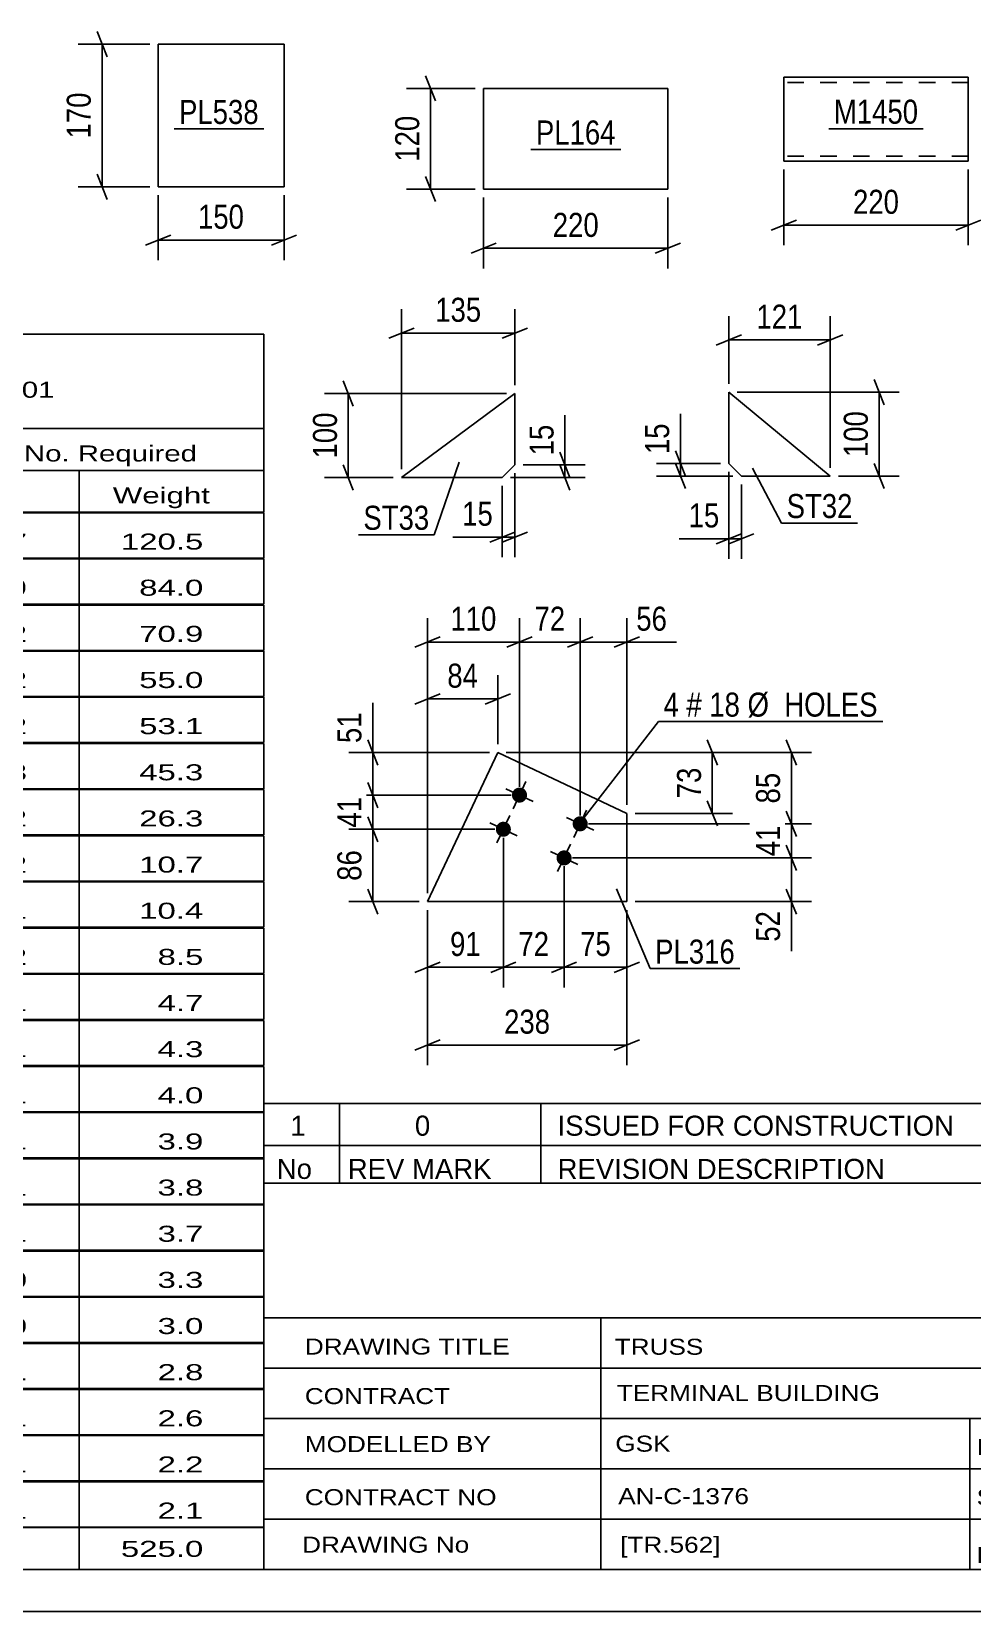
# Model space of a CAD drawing. Header units: millimetres. Extents: x 0 to 594, y 0 to 420.
# Drawn here: x 401.3 to 513.4, y 0 to 188.3 of the extents above; entities that cross this region are included whole.
import ezdxf

# ---------------------------------------------------------------- set-up
doc = ezdxf.new("R2010")
doc.units = ezdxf.units.MM
doc.linetypes.add('DXK_LINE_DOT2', pattern=[3.9198, 1.9599, -1.9599])
doc.styles.add('Arial Narrow', font='ARIALN.TTF', dxfattribs={"height": 0.2})

# ---------------------------------------------------------------- blocks, each defined once
blk = doc.blocks.new('Unknown-570345816-1135')
at = {"color": 5, "linetype": 'Continuous'}
for p, q in [((5, 5), (589, 5)), ((0, 0), (594, 0))]:
    blk.add_line(p, q, dxfattribs=at)
blk = doc.blocks.new('Part-570345816-2726 - 2710')
at = {"color": 2, "linetype": 'Continuous'}
for p, q in [((484.4, 136.82), (484.4, 145.32)), ((496.49, 135.32), (484.4, 145.32)), ((485.9, 135.32), (484.4, 136.82)), ((485.9, 135.32), (496.49, 135.32))]:
    blk.add_line(p, q, dxfattribs=at)
blk = doc.blocks.new('Part-570345816-2863 - 2849')
at = {"color": 2, "linetype": 'Continuous'}
for p, q in [((455.19, 169.53), (455.19, 181.53)), ((455.19, 181.53), (477.15, 181.53)), ((477.15, 181.53), (477.15, 169.53)), ((477.15, 169.53), (455.19, 169.53))]:
    blk.add_line(p, q, dxfattribs=at)
blk = doc.blocks.new('Part-570345816-2655 - 2639')
at = {"color": 2, "linetype": 'Continuous'}
for p, q in [((458.91, 145.16), (445.41, 135.16)), ((458.91, 145.16), (458.91, 136.66)), ((458.91, 136.66), (457.41, 135.16)), ((445.41, 135.16), (457.41, 135.16))]:
    blk.add_line(p, q, dxfattribs=at)
blk = doc.blocks.new('Part-570345816-2222 - 2208')
at = {"color": 2, "linetype": 'Continuous'}
for p, q in [((490.96, 172.94), (490.96, 182.85)), ((512.95, 182.85), (490.96, 182.85)), ((512.95, 174.05), (512.95, 182.85)), ((512.95, 172.85), (512.95, 174.05)), ((490.96, 172.94), (490.96, 172.85)), ((490.96, 172.85), (512.95, 172.85))]:
    blk.add_line(p, q, dxfattribs=at)
at = {"color": 7, "linetype": 'DXK_LINE_DOT2'}
for p, q in [((512.95, 182.25), (490.96, 182.25)), ((490.96, 173.45), (490.96, 173.49)), ((512.95, 173.45), (490.96, 173.45)), ((512.95, 173.49), (512.95, 173.82)), ((512.95, 173.45), (512.95, 173.49))]:
    blk.add_line(p, q, dxfattribs=at)
blk = doc.blocks.new('Part-570345816-1348 - 1334')
at = {"color": 2, "linetype": 'Continuous'}
for p, q in [((416.4, 186.8), (416.4, 169.8)), ((416.4, 186.8), (431.4, 186.8)), ((431.4, 186.8), (431.4, 169.8)), ((416.4, 169.8), (431.4, 169.8))]:
    blk.add_line(p, q, dxfattribs=at)
blk = doc.blocks.new('Part-570345816-11870 - 11869')
at = {"color": 2, "linetype": 'Continuous'}
for p, q in [((456.89, 102.38), (448.49, 84.6)), ((472.26, 95.12), (456.89, 102.38)), ((472.26, 84.6), (472.26, 95.12)), ((472.26, 84.6), (448.49, 84.6))]:
    blk.add_line(p, q, dxfattribs=at)
blk = doc.blocks.new('Bolt-570345816-11871 - 11869')
at = {"linetype": 'Continuous'}
for points in [[(460.28, 96.91, -1), (458.65, 97.68, -1)], [(467.51, 93.49, -1), (465.88, 94.26, -1)], [(458.35, 92.84, -1), (456.73, 93.61, -1)], [(465.59, 89.42, -1), (463.96, 90.19, -1)]]:
    blk.add_hatch(color=1, dxfattribs=at).paths.add_polyline_path(points)
at = {"color": 1, "linetype": 'Continuous'}
for p, q in [((457.83, 98.06), (461.09, 96.52)), ((460.23, 98.92), (458.69, 95.66)), ((458.31, 94.85), (456.77, 91.59)), ((465.07, 94.64), (468.32, 93.1)), ((467.46, 95.5), (465.93, 92.25)), ((455.91, 93.99), (459.17, 92.45)), ((463.15, 90.57), (466.4, 89.04)), ((465.54, 91.43), (464, 88.18))]:
    blk.add_line(p, q, dxfattribs=at)
blk = doc.blocks.new('StraightDimension-570345816-2752 - 2710')
at = {"color": 7, "linetype": 'Continuous'}
for p, q in [((484.4, 146.32), (484.4, 154.39)), ((496.49, 136.32), (496.49, 154.39)), ((482.9, 150.94), (485.9, 152.14)), ((484.4, 151.54), (496.49, 151.54)), ((497.99, 152.14), (494.99, 150.94))]:
    blk.add_line(p, q, dxfattribs=at)
at = {"color": 0}
blk.add_wipeout([(493.79, 152.29), (493.79, 156.49), (487.1, 156.49), (487.1, 152.29)], dxfattribs=at)
at = {"color": 3, "style": 'Arial Narrow'}
blk.add_text('121', height=2.863, dxfattribs=at).set_placement((487.7, 152.89))
blk = doc.blocks.new('StraightDimension-570345816-2728 - 2710')
at = {"color": 7, "linetype": 'Continuous'}
for p, q in [((485.4, 145.32), (504.72, 145.32)), ((501.72, 146.82), (502.92, 143.82)), ((502.32, 135.32), (502.32, 145.32)), ((502.92, 133.82), (501.72, 136.82)), ((497.49, 135.32), (504.72, 135.32))]:
    blk.add_line(p, q, dxfattribs=at)
at = {"color": 0}
blk.add_wipeout([(501.57, 143.66), (497.37, 143.66), (497.37, 136.98), (501.57, 136.98)], dxfattribs=at)
at = {"color": 3, "style": 'Arial Narrow'}
blk.add_text('100', height=2.863, rotation=90.0002, dxfattribs=at).set_placement((500.97, 137.58))
blk = doc.blocks.new('StraightDimension-570345816-2762 - 2710')
at = {"color": 7, "linetype": 'Continuous'}
for p, q in [((484.4, 135.82), (484.4, 125.45)), ((485.9, 134.32), (485.9, 125.45)), ((482.9, 127.25), (485.9, 128.45)), ((487.4, 128.45), (484.4, 127.25)), ((484.4, 127.85), (485.9, 127.85))]:
    blk.add_line(p, q, dxfattribs=at)
at = {"color": 0}
blk.add_wipeout([(483.87, 128.6), (483.87, 132.8), (479.02, 132.8), (479.02, 128.6)], dxfattribs=at)
at = {"color": 7, "linetype": 'Continuous'}
blk.add_line((484.4, 127.85), (478.49, 127.85), dxfattribs=at)
blk.add_line((484.4, 127.85), (478.49, 127.85), dxfattribs=at)
at = {"color": 3, "style": 'Arial Narrow'}
blk.add_text('15', height=2.863, dxfattribs=at).set_placement((479.62, 129.2))
blk = doc.blocks.new('StraightDimension-570345816-2740 - 2710')
at = {"color": 7, "linetype": 'Continuous'}
for p, q in [((478.05, 138.32), (479.25, 135.32)), ((483.4, 136.82), (475.8, 136.82)), ((479.25, 133.82), (478.05, 136.82)), ((478.65, 135.32), (478.65, 136.82)), ((484.9, 135.32), (475.8, 135.32))]:
    blk.add_line(p, q, dxfattribs=at)
at = {"color": 0}
blk.add_wipeout([(477.9, 142.2), (473.7, 142.2), (473.7, 137.34), (477.9, 137.34)], dxfattribs=at)
at = {"color": 7, "linetype": 'Continuous'}
blk.add_line((478.65, 136.82), (478.65, 142.72), dxfattribs=at)
blk.add_line((478.65, 136.82), (478.65, 142.72), dxfattribs=at)
at = {"color": 3, "style": 'Arial Narrow'}
blk.add_text('15', height=2.863, rotation=90.0002, dxfattribs=at).set_placement((477.3, 137.94))
blk = doc.blocks.new('StraightDimension-570345816-2865 - 2849')
at = {"color": 7, "linetype": 'Continuous'}
for p, q in [((455.19, 168.53), (455.19, 160.08)), ((477.15, 168.53), (477.15, 160.08)), ((456.69, 163.08), (453.69, 161.88)), ((455.19, 162.48), (477.15, 162.48)), ((475.65, 161.88), (478.65, 163.08))]:
    blk.add_line(p, q, dxfattribs=at)
at = {"color": 0}
blk.add_wipeout([(469.51, 163.23), (469.51, 167.43), (462.83, 167.43), (462.83, 163.23)], dxfattribs=at)
at = {"color": 3, "style": 'Arial Narrow'}
blk.add_text('220', height=2.863, dxfattribs=at).set_placement((463.43, 163.83))
blk = doc.blocks.new('StraightDimension-570345816-2876 - 2849')
at = {"color": 7, "linetype": 'Continuous'}
for p, q in [((448.26, 183.03), (449.46, 180.03)), ((454.19, 181.53), (446.01, 181.53)), ((448.86, 169.53), (448.86, 181.53)), ((454.19, 169.53), (446.01, 169.53)), ((449.46, 168.03), (448.26, 171.03))]:
    blk.add_line(p, q, dxfattribs=at)
at = {"color": 0}
blk.add_wipeout([(448.11, 178.87), (443.91, 178.87), (443.91, 172.19), (448.11, 172.19)], dxfattribs=at)
at = {"color": 3, "style": 'Arial Narrow'}
blk.add_text('120', height=2.863, rotation=90.0002, dxfattribs=at).set_placement((447.51, 172.79))
blk = doc.blocks.new('StraightDimension-570345816-2695 - 2639')
at = {"color": 7, "linetype": 'Continuous'}
for p, q in [((445.41, 136.16), (445.41, 155.21)), ((458.91, 146.16), (458.91, 155.21)), ((446.91, 152.96), (443.91, 151.76)), ((457.41, 151.76), (460.41, 152.96)), ((445.41, 152.36), (458.91, 152.36))]:
    blk.add_line(p, q, dxfattribs=at)
at = {"color": 0}
blk.add_wipeout([(455.5, 153.11), (455.5, 157.31), (448.82, 157.31), (448.82, 153.11)], dxfattribs=at)
at = {"color": 3, "style": 'Arial Narrow'}
blk.add_text('135', height=2.863, dxfattribs=at).set_placement((449.42, 153.71))
blk = doc.blocks.new('StraightDimension-570345816-2681 - 2639')
at = {"color": 7, "linetype": 'Continuous'}
for p, q in [((458.91, 135.66), (458.91, 125.65)), ((457.41, 134.16), (457.41, 125.65)), ((455.91, 127.45), (458.91, 128.65)), ((460.41, 128.65), (457.41, 127.45)), ((457.41, 128.05), (458.91, 128.05))]:
    blk.add_line(p, q, dxfattribs=at)
at = {"color": 0}
blk.add_wipeout([(456.89, 128.8), (456.89, 133), (452.03, 133), (452.03, 128.8)], dxfattribs=at)
at = {"color": 7, "linetype": 'Continuous'}
blk.add_line((457.41, 128.05), (451.51, 128.05), dxfattribs=at)
blk.add_line((457.41, 128.05), (451.51, 128.05), dxfattribs=at)
at = {"color": 3, "style": 'Arial Narrow'}
blk.add_text('15', height=2.863, dxfattribs=at).set_placement((452.63, 129.4))
blk = doc.blocks.new('StraightDimension-570345816-2657 - 2639')
at = {"color": 7, "linetype": 'Continuous'}
for p, q in [((464.27, 138.16), (465.47, 135.16)), ((459.91, 136.66), (467.27, 136.66)), ((465.47, 133.66), (464.27, 136.66)), ((464.87, 135.16), (464.87, 136.66)), ((458.41, 135.16), (467.27, 135.16))]:
    blk.add_line(p, q, dxfattribs=at)
at = {"color": 0}
blk.add_wipeout([(464.12, 142.05), (459.92, 142.05), (459.92, 137.19), (464.12, 137.19)], dxfattribs=at)
at = {"color": 7, "linetype": 'Continuous'}
blk.add_line((464.87, 136.66), (464.87, 142.57), dxfattribs=at)
blk.add_line((464.87, 136.66), (464.87, 142.57), dxfattribs=at)
at = {"color": 3, "style": 'Arial Narrow'}
blk.add_text('15', height=2.863, rotation=90.0002, dxfattribs=at).set_placement((463.52, 137.79))
blk = doc.blocks.new('StraightDimension-570345816-2669 - 2639')
at = {"color": 7, "linetype": 'Continuous'}
for p, q in [((457.91, 145.16), (436.21, 145.16)), ((438.46, 146.66), (439.66, 143.66)), ((439.06, 135.16), (439.06, 145.16)), ((439.66, 133.66), (438.46, 136.66)), ((444.41, 135.16), (436.21, 135.16))]:
    blk.add_line(p, q, dxfattribs=at)
at = {"color": 0}
blk.add_wipeout([(438.31, 143.51), (434.11, 143.51), (434.11, 136.82), (438.31, 136.82)], dxfattribs=at)
at = {"color": 3, "style": 'Arial Narrow'}
blk.add_text('100', height=2.863, rotation=90.0002, dxfattribs=at).set_placement((437.71, 137.42))
blk = doc.blocks.new('StraightDimension-570345816-2224 - 2208')
at = {"color": 7, "linetype": 'Continuous'}
for p, q in [((490.96, 171.85), (490.96, 162.83)), ((512.95, 171.85), (512.95, 162.83)), ((492.46, 165.83), (489.46, 164.63)), ((511.45, 164.63), (514.45, 165.83)), ((490.96, 165.23), (512.95, 165.23))]:
    blk.add_line(p, q, dxfattribs=at)
at = {"color": 0}
blk.add_wipeout([(505.3, 165.98), (505.3, 170.18), (498.61, 170.18), (498.61, 165.98)], dxfattribs=at)
at = {"color": 3, "style": 'Arial Narrow'}
blk.add_text('220', height=2.863, dxfattribs=at).set_placement((499.21, 166.58))
blk = doc.blocks.new('StraightDimension-570345816-1362 - 1334')
at = {"color": 7, "linetype": 'Continuous'}
for p, q in [((410.32, 185.3), (409.12, 188.3)), ((415.4, 186.8), (406.87, 186.8)), ((409.72, 169.8), (409.72, 186.8)), ((415.4, 169.8), (406.87, 169.8)), ((409.12, 171.3), (410.32, 168.3))]:
    blk.add_line(p, q, dxfattribs=at)
at = {"color": 0}
blk.add_wipeout([(408.97, 181.64), (404.77, 181.64), (404.77, 174.96), (408.97, 174.96)], dxfattribs=at)
at = {"color": 3, "style": 'Arial Narrow'}
blk.add_text('170', height=2.863, rotation=90.0002, dxfattribs=at).set_placement((408.37, 175.56))
blk = doc.blocks.new('StraightDimension-570345816-1351 - 1334')
at = {"color": 7, "linetype": 'Continuous'}
for p, q in [((416.4, 168.8), (416.4, 161.05)), ((431.4, 168.8), (431.4, 161.05)), ((417.9, 164.05), (414.9, 162.85)), ((429.9, 162.85), (432.9, 164.05)), ((416.4, 163.45), (431.4, 163.45))]:
    blk.add_line(p, q, dxfattribs=at)
at = {"color": 0}
blk.add_wipeout([(427.24, 164.2), (427.24, 168.4), (420.55, 168.4), (420.55, 164.2)], dxfattribs=at)
at = {"color": 3, "style": 'Arial Narrow'}
blk.add_text('150', height=2.863, dxfattribs=at).set_placement((421.15, 164.8))
blk = doc.blocks.new('StraightDimension-570345816-12611 - 11869')
at = {"color": 7, "linetype": 'Continuous'}
for p, q in [((457.54, 92.22), (457.54, 74.37)), ((464.77, 88.81), (464.77, 74.37)), ((456.04, 76.17), (459.04, 77.37)), ((466.27, 77.37), (463.27, 76.17)), ((457.54, 76.77), (464.77, 76.77))]:
    blk.add_line(p, q, dxfattribs=at)
at = {"color": 0}
blk.add_wipeout([(463.58, 77.52), (463.58, 81.72), (458.73, 81.72), (458.73, 77.52)], dxfattribs=at)
at = {"color": 3, "style": 'Arial Narrow'}
blk.add_text('72', height=2.863, dxfattribs=at).set_placement((459.33, 78.12))
blk = doc.blocks.new('StraightDimension-570345816-12520 - 11869')
at = {"color": 7, "linetype": 'Continuous'}
for p, q in [((448.49, 85.6), (448.49, 118.39)), ((459.46, 98.29), (459.46, 118.39)), ((446.99, 114.94), (449.99, 116.14)), ((448.49, 115.54), (459.46, 115.54)), ((460.96, 116.14), (457.96, 114.94))]:
    blk.add_line(p, q, dxfattribs=at)
at = {"color": 0}
blk.add_wipeout([(457.32, 116.29), (457.32, 120.49), (450.63, 120.49), (450.63, 116.29)], dxfattribs=at)
at = {"color": 3, "style": 'Arial Narrow'}
blk.add_text('110', height=2.863, dxfattribs=at).set_placement((451.23, 116.89))
blk = doc.blocks.new('StraightDimension-570345816-12541 - 11869')
at = {"color": 7, "linetype": 'Continuous'}
for p, q in [((448.49, 85.6), (448.49, 111.6)), ((456.89, 103.38), (456.89, 111.6)), ((446.99, 108.15), (449.99, 109.35)), ((458.39, 109.35), (455.39, 108.15)), ((448.49, 108.75), (456.89, 108.75))]:
    blk.add_line(p, q, dxfattribs=at)
at = {"color": 0}
blk.add_wipeout([(455.12, 109.5), (455.12, 113.7), (450.26, 113.7), (450.26, 109.5)], dxfattribs=at)
at = {"color": 3, "style": 'Arial Narrow'}
blk.add_text('84', height=2.863, dxfattribs=at).set_placement((450.86, 110.1))
blk = doc.blocks.new('StraightDimension-570345816-12519 - 11869')
at = {"color": 7, "linetype": 'Continuous'}
for p, q in [((459.46, 98.29), (459.46, 118.39)), ((466.7, 94.87), (466.7, 118.39)), ((457.96, 114.94), (460.96, 116.14)), ((459.46, 115.54), (466.7, 115.54)), ((468.2, 116.14), (465.2, 114.94))]:
    blk.add_line(p, q, dxfattribs=at)
at = {"color": 0}
blk.add_wipeout([(465.51, 116.29), (465.51, 120.49), (460.65, 120.49), (460.65, 116.29)], dxfattribs=at)
at = {"color": 3, "style": 'Arial Narrow'}
blk.add_text('72', height=2.863, dxfattribs=at).set_placement((461.25, 116.89))
blk = doc.blocks.new('StraightDimension-570345816-12518 - 11869')
at = {"color": 7, "linetype": 'Continuous'}
for p, q in [((466.7, 94.87), (466.7, 118.39)), ((472.26, 96.12), (472.26, 118.39)), ((465.2, 114.94), (468.2, 116.14)), ((466.7, 115.54), (472.26, 115.54)), ((473.76, 116.14), (470.76, 114.94))]:
    blk.add_line(p, q, dxfattribs=at)
at = {"color": 0}
blk.add_wipeout([(477.64, 116.29), (477.64, 120.49), (472.78, 120.49), (472.78, 116.29)], dxfattribs=at)
at = {"color": 7, "linetype": 'Continuous'}
blk.add_line((472.26, 115.54), (478.17, 115.54), dxfattribs=at)
blk.add_line((472.26, 115.54), (478.17, 115.54), dxfattribs=at)
at = {"color": 3, "style": 'Arial Narrow'}
blk.add_text('56', height=2.863, dxfattribs=at).set_placement((473.38, 116.89))
blk = doc.blocks.new('StraightDimension-570345816-12549 - 11869')
at = {"color": 7, "linetype": 'Continuous'}
for p, q in [((441.37, 103.88), (442.57, 100.88)), ((455.89, 102.38), (439.12, 102.38)), ((441.97, 97.29), (441.97, 102.38)), ((442.57, 95.79), (441.37, 98.79)), ((458.46, 97.29), (439.12, 97.29))]:
    blk.add_line(p, q, dxfattribs=at)
at = {"color": 0}
blk.add_wipeout([(441.22, 107.76), (437.02, 107.76), (437.02, 102.9), (441.22, 102.9)], dxfattribs=at)
at = {"color": 7, "linetype": 'Continuous'}
blk.add_line((441.97, 102.38), (441.97, 108.28), dxfattribs=at)
blk.add_line((441.97, 102.38), (441.97, 108.28), dxfattribs=at)
at = {"color": 3, "style": 'Arial Narrow'}
blk.add_text('51', height=2.863, rotation=90.0002, dxfattribs=at).set_placement((440.62, 103.5))
blk = doc.blocks.new('StraightDimension-570345816-12550 - 11869')
at = {"color": 7, "linetype": 'Continuous'}
for p, q in [((441.37, 98.79), (442.57, 95.79)), ((458.46, 97.29), (439.12, 97.29)), ((441.97, 93.22), (441.97, 97.29)), ((442.57, 91.72), (441.37, 94.72)), ((456.54, 93.22), (439.12, 93.22))]:
    blk.add_line(p, q, dxfattribs=at)
at = {"color": 0}
blk.add_wipeout([(441.22, 97.68), (437.02, 97.68), (437.02, 92.83), (441.22, 92.83)], dxfattribs=at)
at = {"color": 3, "style": 'Arial Narrow'}
blk.add_text('41', height=2.863, rotation=90.0002, dxfattribs=at).set_placement((440.62, 93.43))
blk = doc.blocks.new('StraightDimension-570345816-12551 - 11869')
at = {"color": 7, "linetype": 'Continuous'}
for p, q in [((441.37, 94.72), (442.57, 91.72)), ((456.54, 93.22), (439.12, 93.22)), ((441.97, 84.6), (441.97, 93.22)), ((442.57, 83.1), (441.37, 86.1)), ((447.49, 84.6), (439.12, 84.6))]:
    blk.add_line(p, q, dxfattribs=at)
at = {"color": 0}
blk.add_wipeout([(441.22, 91.34), (437.02, 91.34), (437.02, 86.48), (441.22, 86.48)], dxfattribs=at)
at = {"color": 3, "style": 'Arial Narrow'}
blk.add_text('86', height=2.863, rotation=90.0002, dxfattribs=at).set_placement((440.62, 87.08))
blk = doc.blocks.new('StraightDimension-570345816-12572 - 11869')
at = {"color": 7, "linetype": 'Continuous'}
for p, q in [((481.84, 103.88), (483.04, 100.88)), ((457.89, 102.38), (484.84, 102.38)), ((482.44, 95.12), (482.44, 102.38)), ((483.04, 93.62), (481.84, 96.62)), ((473.26, 95.12), (484.84, 95.12))]:
    blk.add_line(p, q, dxfattribs=at)
at = {"color": 0}
blk.add_wipeout([(481.69, 101.18), (477.49, 101.18), (477.49, 96.32), (481.69, 96.32)], dxfattribs=at)
at = {"color": 3, "style": 'Arial Narrow'}
blk.add_text('73', height=2.863, rotation=90.0002, dxfattribs=at).set_placement((481.09, 96.92))
blk = doc.blocks.new('StraightDimension-570345816-12583 - 11869')
at = {"color": 7, "linetype": 'Continuous'}
for p, q in [((491.26, 103.88), (492.46, 100.88)), ((457.89, 102.38), (494.26, 102.38)), ((491.86, 93.87), (491.86, 102.38)), ((492.46, 92.37), (491.26, 95.37)), ((467.7, 93.87), (494.26, 93.87))]:
    blk.add_line(p, q, dxfattribs=at)
at = {"color": 0}
blk.add_wipeout([(491.11, 100.55), (486.91, 100.55), (486.91, 95.7), (491.11, 95.7)], dxfattribs=at)
at = {"color": 3, "style": 'Arial Narrow'}
blk.add_text('85', height=2.863, rotation=90.0002, dxfattribs=at).set_placement((490.51, 96.3))
blk = doc.blocks.new('StraightDimension-570345816-12584 - 11869')
at = {"color": 7, "linetype": 'Continuous'}
for p, q in [((491.26, 95.37), (492.46, 92.37)), ((467.7, 93.87), (494.26, 93.87)), ((491.86, 89.81), (491.86, 93.87)), ((492.46, 88.31), (491.26, 91.31)), ((465.77, 89.81), (494.26, 89.81))]:
    blk.add_line(p, q, dxfattribs=at)
at = {"color": 0}
blk.add_wipeout([(491.11, 94.27), (486.91, 94.27), (486.91, 89.41), (491.11, 89.41)], dxfattribs=at)
at = {"color": 3, "style": 'Arial Narrow'}
blk.add_text('41', height=2.863, rotation=90.0002, dxfattribs=at).set_placement((490.51, 90.01))
blk = doc.blocks.new('StraightDimension-570345816-12585 - 11869')
at = {"color": 7, "linetype": 'Continuous'}
for p, q in [((491.26, 91.31), (492.46, 88.31)), ((465.77, 89.81), (494.26, 89.81)), ((491.86, 84.6), (491.86, 89.81)), ((492.46, 83.1), (491.26, 86.1)), ((473.26, 84.6), (494.26, 84.6))]:
    blk.add_line(p, q, dxfattribs=at)
at = {"color": 0}
blk.add_wipeout([(491.11, 84.07), (486.91, 84.07), (486.91, 79.22), (491.11, 79.22)], dxfattribs=at)
at = {"color": 7, "linetype": 'Continuous'}
blk.add_line((491.86, 84.6), (491.86, 78.69), dxfattribs=at)
blk.add_line((491.86, 84.6), (491.86, 78.69), dxfattribs=at)
at = {"color": 3, "style": 'Arial Narrow'}
blk.add_text('52', height=2.863, rotation=90.0002, dxfattribs=at).set_placement((490.51, 79.82))
blk = doc.blocks.new('StraightDimension-570345816-12610 - 11869')
at = {"color": 7, "linetype": 'Continuous'}
for p, q in [((464.77, 88.81), (464.77, 74.37)), ((472.26, 83.6), (472.26, 74.37)), ((463.27, 76.17), (466.27, 77.37)), ((473.76, 77.37), (470.76, 76.17)), ((464.77, 76.77), (472.26, 76.77))]:
    blk.add_line(p, q, dxfattribs=at)
at = {"color": 0}
blk.add_wipeout([(470.94, 77.52), (470.94, 81.72), (466.09, 81.72), (466.09, 77.52)], dxfattribs=at)
at = {"color": 3, "style": 'Arial Narrow'}
blk.add_text('75', height=2.863, dxfattribs=at).set_placement((466.69, 78.12))
blk = doc.blocks.new('StraightDimension-570345816-12612 - 11869')
at = {"color": 7, "linetype": 'Continuous'}
for p, q in [((457.54, 92.22), (457.54, 74.37)), ((448.49, 83.6), (448.49, 74.37)), ((446.99, 76.17), (449.99, 77.37)), ((459.04, 77.37), (456.04, 76.17)), ((448.49, 76.77), (457.54, 76.77))]:
    blk.add_line(p, q, dxfattribs=at)
at = {"color": 0}
blk.add_wipeout([(455.44, 77.52), (455.44, 81.72), (450.59, 81.72), (450.59, 77.52)], dxfattribs=at)
at = {"color": 3, "style": 'Arial Narrow'}
blk.add_text('91', height=2.863, dxfattribs=at).set_placement((451.19, 78.12))
blk = doc.blocks.new('StraightDimension-570345816-12631 - 11869')
at = {"color": 7, "linetype": 'Continuous'}
for p, q in [((448.49, 83.6), (448.49, 65.11)), ((472.26, 83.6), (472.26, 65.11)), ((449.99, 68.11), (446.99, 66.91)), ((470.76, 66.91), (473.76, 68.11)), ((448.49, 67.51), (472.26, 67.51))]:
    blk.add_line(p, q, dxfattribs=at)
at = {"color": 0}
blk.add_wipeout([(463.72, 68.26), (463.72, 72.46), (457.03, 72.46), (457.03, 68.26)], dxfattribs=at)
at = {"color": 3, "style": 'Arial Narrow'}
blk.add_text('238', height=2.863, dxfattribs=at).set_placement((457.63, 68.86))
blk = doc.blocks.new('Mark-570345816-2722 - 2710')
at = {"color": 0}
blk.add_wipeout([(499.15, 130.32), (499.15, 133.32), (491.3, 133.32), (491.3, 130.32)], dxfattribs=at)
blk.add_wipeout([(499.15, 130.32), (499.15, 133.32), (491.3, 133.32), (491.3, 130.32)], dxfattribs=at)
at = {"color": 30, "linetype": 'Continuous'}
for p, q in [((487.23, 136.27), (490.7, 129.72)), ((490.7, 129.72), (499.75, 129.72))]:
    blk.add_line(p, q, dxfattribs=at)
at = {"color": 3, "style": 'Arial Narrow'}
blk.add_text('ST32', height=2.863, dxfattribs=at).set_placement((491.3, 130.32))
blk = doc.blocks.new('Unknown-570345816-19382')
at = {"color": 7, "linetype": 'Continuous'}
for p, q in [((429, 51.05), (429, 5)), ((429, 51.05), (589, 51.05)), ((589, 51), (589, 5)), ((429, 35), (589, 35)), ((469.14, 35), (469.14, 5)), ((429, 29), (589, 29)), ((571, 5.05), (571, 29.05)), ((429, 23), (589, 23)), ((513.14, 23), (513.14, 5)), ((429, 17), (589, 17)), ((429, 11), (571, 11)), ((429, 5), (589, 5))]:
    blk.add_line(p, q, dxfattribs=at)
at = {"color": 7, "style": 'Arial Narrow'}
for s, height, width, p in [('DRAWING TITLE', 1.9089, 1.425378, (433.88, 30.61)), ('TRUSS', 1.909, 1.425378, (470.81, 30.59)), ('CONTRACT', 1.909, 1.425378, (433.88, 24.71)), ('TERMINAL BUILDING', 1.9089, 1.425378, (471.06, 25.07)), ('MODELLED BY', 1.9089, 1.425378, (433.88, 18.98)), ('GSK', 1.909, 1.425378, (470.88, 19.04)), ('ISSUED', 1.909, 1.425378, (513.94, 18.64)), ('02.06.2026', 1.909, 1.425378, (530.69, 18.52)), ('CONTRACT NO', 1.9089, 1.425378, (433.88, 12.66)), ('AN-C-1376', 1.909, 1.425378, (471.23, 12.78)), ('SCALE', 1.909, 1.425378, (513.94, 12.65)), ('A1', 6.204, 1.25, (575.24, 7.2)), ('DRAWING No', 1.909, 1.425378, (433.56, 7)), ('[TR.562]', 1.909, 1.425378, (471.46, 6.99)), ('REVISION No.', 1.9089, 1.425378, (513.94, 5.77)), ('1', 3.34, 1.5, (550.91, 5.68))]:
    blk.add_text(s, height=height, dxfattribs=dict(at, width=width)).set_placement(p)
at = {"color": 7, "linetype": 'Continuous', "style": 'Arial Narrow'}
for s, height, width, p in [('PH #', 2.1, 1.42538, (576.4, 24.55)), ('111', 2.1, 1.42538, (577.19, 18.65)), ('NTS', 1.909, 1.425378, (531, 13.05))]:
    blk.add_text(s, height=height, dxfattribs=dict(at, width=width)).set_placement(p)
blk = doc.blocks.new('Unknown-570345816-19383')
at = {"color": 7, "linetype": 'Continuous'}
for p, q in [((429, 60.55), (589, 60.55)), ((589, 60.55), (429, 60.55)), ((429, 60.55), (429, 55.55)), ((438, 60.55), (438, 55.55)), ((462, 60.55), (462, 55.55)), ((559, 60.55), (559, 55.55)), ((589, 60.55), (589, 55.55)), ((429, 55.55), (589, 55.55)), ((429, 55.55), (429, 51.05)), ((429, 55.55), (589, 55.55)), ((438, 55.55), (438, 51.05)), ((462, 55.55), (462, 51.05)), ((559, 55.55), (559, 51.05)), ((589, 55.55), (589, 51.05)), ((589, 51.05), (429, 51.05))]:
    blk.add_line(p, q, dxfattribs=at)
at = {"color": 7, "linetype": 'Continuous', "style": 'Arial Narrow'}
for s, height, width, p in [('1', 2.39, 1.196471, (432.16, 56.7)), ('0', 2.39, 1.196471, (447, 56.7)), ('ISSUED FOR CONSTRUCTION', 2.3861, 1.196471, (464, 56.7)), ('02.06.2026', 2.386, 1.196471, (565, 56.7)), ('No', 2.386, 1.2, (430.54, 51.55)), ('REV MARK', 2.386, 1.2, (439, 51.55)), ('REVISION DESCRIPTION', 2.3861, 1.2, (464, 51.55)), ('REV. DATE', 2.386, 1.2, (564.28, 51.55))]:
    blk.add_text(s, height=height, dxfattribs=dict(at, width=width)).set_placement(p)
blk = doc.blocks.new('Unknown-570345816-19384')
at = {"color": 7, "linetype": 'Continuous'}
for p, q in [((269, 152.25), (429, 152.25)), ((269, 141), (269, 152.25)), ((429, 152.25), (429, 141)), ((269, 141), (429, 141)), ((269, 141), (269, 136)), ((429, 141), (429, 136)), ((269, 136), (429, 136)), ((269, 136), (269, 131)), ((293, 136), (293, 131)), ((328.5, 136), (328.5, 131)), ((354.5, 136), (354.5, 131)), ((367.5, 136), (367.5, 131)), ((385, 136), (385, 131)), ((407, 136), (407, 131)), ((429, 136), (429, 131)), ((269, 131), (429, 131)), ((269, 130.95), (269, 125.55)), ((269, 130.95), (429, 130.95)), ((293, 131), (293, 125.5)), ((328.5, 131), (328.5, 125.5)), ((354.5, 131), (354.5, 125.5)), ((367.5, 131), (367.5, 125.5)), ((385, 131), (385, 125.5)), ((407, 131), (407, 125.5)), ((429, 130.95), (429, 125.55)), ((269, 125.55), (429, 125.55)), ((269, 125.45), (269, 120.05)), ((269, 125.45), (429, 125.45)), ((293, 125.5), (293, 120)), ((328.5, 125.5), (328.5, 120)), ((354.5, 125.5), (354.5, 120)), ((367.5, 125.5), (367.5, 120)), ((385, 125.5), (385, 120)), ((407, 125.5), (407, 120)), ((429, 125.45), (429, 120.05)), ((269, 120.05), (429, 120.05)), ((269, 119.95), (269, 114.55)), ((269, 119.95), (429, 119.95)), ((293, 120), (293, 114.5)), ((328.5, 120), (328.5, 114.5)), ((354.5, 120), (354.5, 114.5)), ((367.5, 120), (367.5, 114.5)), ((385, 120), (385, 114.5)), ((407, 120), (407, 114.5)), ((429, 119.95), (429, 114.55)), ((269, 114.55), (429, 114.55)), ((269, 114.45), (269, 109.05)), ((269, 114.45), (429, 114.45)), ((293, 114.5), (293, 109)), ((328.5, 114.5), (328.5, 109)), ((354.5, 114.5), (354.5, 109)), ((367.5, 114.5), (367.5, 109)), ((385, 114.5), (385, 109)), ((407, 114.5), (407, 109)), ((429, 114.45), (429, 109.05)), ((269, 109.05), (429, 109.05)), ((269, 108.95), (269, 103.55)), ((269, 108.95), (429, 108.95)), ((293, 109), (293, 103.5)), ((328.5, 109), (328.5, 103.5)), ((354.5, 109), (354.5, 103.5)), ((367.5, 109), (367.5, 103.5)), ((385, 109), (385, 103.5)), ((407, 109), (407, 103.5)), ((429, 108.95), (429, 103.55)), ((269, 103.55), (429, 103.55)), ((269, 103.45), (269, 98.05)), ((269, 103.45), (429, 103.45)), ((293, 103.5), (293, 98)), ((328.5, 103.5), (328.5, 98)), ((354.5, 103.5), (354.5, 98)), ((367.5, 103.5), (367.5, 98)), ((385, 103.5), (385, 98)), ((407, 103.5), (407, 98)), ((429, 103.45), (429, 98.05)), ((269, 98.05), (429, 98.05)), ((269, 97.95), (269, 92.55)), ((269, 97.95), (429, 97.95)), ((293, 98), (293, 92.5)), ((328.5, 98), (328.5, 92.5)), ((354.5, 98), (354.5, 92.5)), ((367.5, 98), (367.5, 92.5)), ((385, 98), (385, 92.5)), ((407, 98), (407, 92.5)), ((429, 97.95), (429, 92.55)), ((269, 92.55), (429, 92.55)), ((269, 92.45), (269, 87.05)), ((269, 92.45), (429, 92.45)), ((293, 92.5), (293, 87)), ((328.5, 92.5), (328.5, 87)), ((354.5, 92.5), (354.5, 87)), ((367.5, 92.5), (367.5, 87)), ((385, 92.5), (385, 87)), ((407, 92.5), (407, 87)), ((429, 92.45), (429, 87.05)), ((269, 87.05), (429, 87.05)), ((269, 86.95), (269, 81.55)), ((269, 86.95), (429, 86.95)), ((293, 87), (293, 81.5)), ((328.5, 87), (328.5, 81.5)), ((354.5, 87), (354.5, 81.5)), ((367.5, 87), (367.5, 81.5)), ((385, 87), (385, 81.5)), ((407, 87), (407, 81.5)), ((429, 86.95), (429, 81.55)), ((269, 81.55), (429, 81.55)), ((269, 81.45), (269, 76.05)), ((269, 81.45), (429, 81.45)), ((293, 81.5), (293, 76)), ((328.5, 81.5), (328.5, 76)), ((354.5, 81.5), (354.5, 76)), ((367.5, 81.5), (367.5, 76)), ((385, 81.5), (385, 76)), ((407, 81.5), (407, 76)), ((429, 81.45), (429, 76.05)), ((269, 76.05), (429, 76.05)), ((269, 75.95), (269, 70.55)), ((269, 75.95), (429, 75.95)), ((293, 76), (293, 70.5)), ((328.5, 76), (328.5, 70.5)), ((354.5, 76), (354.5, 70.5)), ((367.5, 76), (367.5, 70.5)), ((385, 76), (385, 70.5)), ((407, 76), (407, 70.5)), ((429, 75.95), (429, 70.55)), ((269, 70.55), (429, 70.55)), ((269, 70.45), (269, 65.05)), ((269, 70.45), (429, 70.45)), ((293, 70.5), (293, 65)), ((328.5, 70.5), (328.5, 65)), ((354.5, 70.5), (354.5, 65)), ((367.5, 70.5), (367.5, 65)), ((385, 70.5), (385, 65)), ((407, 70.5), (407, 65)), ((429, 70.45), (429, 65.05)), ((269, 65.05), (429, 65.05)), ((269, 64.95), (269, 59.55)), ((269, 64.95), (429, 64.95)), ((293, 65), (293, 59.5)), ((328.5, 65), (328.5, 59.5)), ((354.5, 65), (354.5, 59.5)), ((367.5, 65), (367.5, 59.5)), ((385, 65), (385, 59.5)), ((407, 65), (407, 59.5)), ((429, 64.95), (429, 59.55)), ((269, 59.55), (429, 59.55)), ((269, 59.45), (269, 54.05)), ((269, 59.45), (429, 59.45)), ((293, 59.5), (293, 54)), ((328.5, 59.5), (328.5, 54)), ((354.5, 59.5), (354.5, 54)), ((367.5, 59.5), (367.5, 54)), ((385, 59.5), (385, 54)), ((407, 59.5), (407, 54)), ((429, 59.45), (429, 54.05)), ((269, 54.05), (429, 54.05)), ((269, 53.95), (269, 48.55)), ((269, 53.95), (429, 53.95)), ((293, 54), (293, 48.5)), ((328.5, 54), (328.5, 48.5)), ((354.5, 54), (354.5, 48.5)), ((367.5, 54), (367.5, 48.5)), ((385, 54), (385, 48.5)), ((407, 54), (407, 48.5)), ((429, 53.95), (429, 48.55)), ((269, 48.55), (429, 48.55)), ((269, 48.45), (269, 43.05)), ((269, 48.45), (429, 48.45)), ((293, 48.5), (293, 43)), ((328.5, 48.5), (328.5, 43)), ((354.5, 48.5), (354.5, 43)), ((367.5, 48.5), (367.5, 43)), ((385, 48.5), (385, 43)), ((407, 48.5), (407, 43)), ((429, 48.45), (429, 43.05)), ((269, 43.05), (429, 43.05)), ((269, 42.95), (269, 37.55)), ((269, 42.95), (429, 42.95)), ((293, 43), (293, 37.5)), ((328.5, 43), (328.5, 37.5)), ((354.5, 43), (354.5, 37.5)), ((367.5, 43), (367.5, 37.5)), ((385, 43), (385, 37.5)), ((407, 43), (407, 37.5)), ((429, 42.95), (429, 37.55)), ((269, 37.55), (429, 37.55)), ((269, 37.45), (269, 32.05)), ((269, 37.45), (429, 37.45)), ((293, 37.5), (293, 32)), ((328.5, 37.5), (328.5, 32)), ((354.5, 37.5), (354.5, 32)), ((367.5, 37.5), (367.5, 32)), ((385, 37.5), (385, 32)), ((407, 37.5), (407, 32)), ((429, 37.45), (429, 32.05)), ((269, 32.05), (429, 32.05)), ((269, 31.95), (269, 26.55)), ((269, 31.95), (429, 31.95)), ((293, 32), (293, 26.5)), ((328.5, 32), (328.5, 26.5)), ((354.5, 32), (354.5, 26.5)), ((367.5, 32), (367.5, 26.5)), ((385, 32), (385, 26.5)), ((407, 32), (407, 26.5)), ((429, 31.95), (429, 26.55)), ((269, 26.55), (429, 26.55)), ((269, 26.45), (269, 21.05)), ((269, 26.45), (429, 26.45)), ((293, 26.5), (293, 21)), ((328.5, 26.5), (328.5, 21)), ((354.5, 26.5), (354.5, 21)), ((367.5, 26.5), (367.5, 21)), ((385, 26.5), (385, 21)), ((407, 26.5), (407, 21)), ((429, 26.45), (429, 21.05)), ((269, 21.05), (429, 21.05)), ((269, 20.95), (269, 15.55)), ((269, 20.95), (429, 20.95)), ((293, 21), (293, 15.5)), ((328.5, 21), (328.5, 15.5)), ((354.5, 21), (354.5, 15.5)), ((367.5, 21), (367.5, 15.5)), ((385, 21), (385, 15.5)), ((407, 21), (407, 15.5)), ((429, 20.95), (429, 15.55)), ((269, 15.55), (429, 15.55)), ((269, 15.45), (269, 10.05)), ((269, 15.45), (429, 15.45)), ((293, 15.5), (293, 10)), ((328.5, 15.5), (328.5, 10)), ((354.5, 15.5), (354.5, 10)), ((367.5, 15.5), (367.5, 10)), ((385, 15.5), (385, 10)), ((407, 15.5), (407, 10)), ((429, 15.45), (429, 10.05)), ((269, 10.05), (429, 10.05)), ((269, 10), (429, 10)), ((269, 10), (269, 5)), ((385, 10), (385, 5)), ((407, 10), (407, 5)), ((429, 10), (429, 5)), ((269, 5), (429, 5))]:
    blk.add_line(p, q, dxfattribs=at)
at = {"color": 7, "style": 'Arial Narrow'}
for s, height, width, p in [('GENERAL NOTES & WELD DETAILS :', 2.8633, 1.4, (270.15, 144.56)), ('REFER TYP DRAWING TYP-01', 1.9089, 1.6, (353.7, 144.66)), ("MATERIAL LIST FOR ASSEMBLY MK'D", 1.9089, 1.6, (270.15, 137.06)), ('TR562', 1.909, 1.794707, (362.9, 136.97)), ('1', 1.91, 1.794707, (391.08, 137.06)), ('No. Required', 1.9089, 1.6, (400.41, 137.06)), ('Mark', 1.909, 1.7, (270.34, 132)), ('Profile', 1.909, 1.7, (303.41, 132)), ('Material', 1.909, 1.7, (333.54, 132.06)), ('No.', 1.909, 1.7, (358.5, 132.06)), ('Length', 1.909, 1.7, (369, 132.06)), ('Area', 1.909, 1.7, (391.5, 132.06)), ('Weight', 1.909, 1.7, (411, 132.06))]:
    blk.add_text(s, height=height, dxfattribs=dict(at, width=width)).set_placement(p)
at = {"color": 7, "linetype": 'Continuous', "style": 'Arial Narrow'}
for s, height, width, p in [('BC380', 1.909, 1.794707, (270.5, 126.56)), ('SHS132*6', 1.909, 1.794707, (295, 126.56)), ('E350', 1.909, 1.794707, (334.74, 126.56)), ('1', 1.91, 1.794707, (358.86, 126.56)), ('5077', 1.909, 1.794707, (371.58, 126.56)), ('2.7', 1.909, 1.794707, (395.32, 126.56)), ('120.5', 1.909, 1.794707, (411.96, 126.56)), ('TR562', 1.909, 1.794707, (270.5, 121.06)), ('SHS100*6', 1.909, 1.794707, (295, 121.06)), ('E350', 1.909, 1.794707, (334.74, 121.06)), ('1', 1.91, 1.794707, (358.86, 121.06)), ('4746', 1.909, 1.794707, (371.58, 121.06)), ('1.9', 1.909, 1.794707, (395.32, 121.06)), ('84.0', 1.909, 1.794707, (414.14, 121.06)), ('M429', 1.909, 1.794707, (270.5, 115.56)), ('SHS91.5*4', 1.909, 1.794707, (295, 115.56)), ('E350', 1.909, 1.794707, (334.74, 115.56)), ('2', 1.91, 1.794707, (358.86, 115.56)), ('3258', 1.909, 1.794707, (371.58, 115.56)), ('1.2', 1.909, 1.794707, (395.32, 115.56)), ('70.9', 1.909, 1.794707, (414.14, 115.56)), ('M430', 1.909, 1.794707, (270.5, 110.06)), ('SHS100*6', 1.909, 1.794707, (295, 110.06)), ('E350', 1.909, 1.794707, (334.74, 110.06)), ('1', 1.91, 1.794707, (358.86, 110.06)), ('3169', 1.909, 1.794707, (371.58, 110.06)), ('1.2', 1.909, 1.794707, (395.32, 110.06)), ('55.0', 1.909, 1.794707, (414.14, 110.06)), ('SP19', 1.909, 1.794707, (270.5, 104.56)), ('PL16*325', 1.909, 1.794707, (295, 104.56)), ('E350', 1.909, 1.794707, (334.74, 104.56)), ('4', 1.91, 1.794707, (358.86, 104.56)), ('325', 1.909, 1.794707, (373.77, 104.56)), ('0.2', 1.909, 1.794707, (395.32, 104.56)), ('53.1', 1.909, 1.794707, (414.14, 104.56)), ('SP20', 1.909, 1.794707, (270.5, 99.06)), ('PL20*380', 1.909, 1.794707, (295, 99.06)), ('E350', 1.909, 1.794707, (334.74, 99.06)), ('2', 1.91, 1.794707, (358.86, 99.06)), ('380', 1.909, 1.794707, (373.77, 99.06)), ('0.3', 1.909, 1.794707, (395.32, 99.06)), ('45.3', 1.909, 1.794707, (414.14, 99.06)), ('PL581', 1.909, 1.794707, (270.5, 93.56)), ('PL12*300', 1.909, 1.794707, (295, 93.56)), ('E350', 1.909, 1.794707, (334.74, 93.56)), ('3', 1.91, 1.794707, (358.86, 93.56)), ('310', 1.909, 1.794707, (373.77, 93.56)), ('0.2', 1.909, 1.794707, (395.32, 93.56)), ('26.3', 1.909, 1.794707, (414.14, 93.56)), ('PL360', 1.909, 1.794707, (270.5, 88.06)), ('PL12*311', 1.909, 1.794707, (295, 88.06)), ('E350', 1.909, 1.794707, (334.74, 88.06)), ('1', 1.91, 1.794707, (358.86, 88.06)), ('395', 1.909, 1.794707, (373.77, 88.06)), ('0.2', 1.909, 1.794707, (395.32, 88.06)), ('10.7', 1.909, 1.794707, (414.14, 88.06)), ('M1362', 1.909, 1.794707, (270.5, 82.56)), ('RHS100*100*6', 1.9089, 1.794707, (295, 82.56)), ('E350', 1.909, 1.794707, (334.74, 82.56)), ('3', 1.91, 1.794707, (358.86, 82.56)), ('196', 1.909, 1.794707, (373.77, 82.56)), ('0.1', 1.909, 1.794707, (395.32, 82.56)), ('10.4', 1.909, 1.794707, (414.14, 82.56)), ('PL361', 1.909, 1.794707, (270.5, 77.06)), ('PL12*250', 1.909, 1.794707, (295, 77.06)), ('E350', 1.909, 1.794707, (334.74, 77.06)), ('1', 1.91, 1.794707, (358.86, 77.06)), ('404', 1.909, 1.794707, (373.77, 77.06)), ('0.2', 1.909, 1.794707, (395.32, 77.06)), ('8.5', 1.909, 1.794707, (416.33, 77.06)), ('TB74', 1.909, 1.794707, (270.5, 71.56)), ('RHS150*110*6', 1.9089, 1.794707, (295, 71.56)), ('E350', 1.909, 1.794707, (334.74, 71.56)), ('1', 1.91, 1.794707, (358.86, 71.56)), ('200', 1.909, 1.794707, (373.77, 71.56)), ('0.1', 1.909, 1.794707, (395.32, 71.56)), ('4.7', 1.909, 1.794707, (416.33, 71.56)), ('TB81', 1.909, 1.794707, (270.5, 66.06)), ('RHS150*110*6', 1.9089, 1.794707, (295, 66.06)), ('E350', 1.909, 1.794707, (334.74, 66.06)), ('1', 1.91, 1.794707, (358.86, 66.06)), ('182', 1.909, 1.794707, (373.77, 66.06)), ('0.1', 1.909, 1.794707, (395.32, 66.06)), ('4.3', 1.909, 1.794707, (416.33, 66.06)), ('PL538', 1.909, 1.794707, (270.5, 60.56)), ('PL10*150', 1.909, 1.794707, (295, 60.56)), ('E350', 1.909, 1.794707, (334.74, 60.56)), ('2', 1.91, 1.794707, (358.86, 60.56)), ('170', 1.909, 1.794707, (373.77, 60.56)), ('0.1', 1.909, 1.794707, (395.32, 60.56)), ('4.0', 1.909, 1.794707, (416.33, 60.56)), ('M1450', 1.909, 1.794707, (270.5, 55.06)), ('RHS100*100*6', 1.9089, 1.794707, (295, 55.06)), ('E350', 1.909, 1.794707, (334.74, 55.06)), ('1', 1.91, 1.794707, (358.86, 55.06)), ('220', 1.909, 1.794707, (373.77, 55.06)), ('0.1', 1.909, 1.794707, (395.32, 55.06)), ('3.9', 1.909, 1.794707, (416.33, 55.06)), ('PL362', 1.909, 1.794707, (270.5, 49.56)), ('PL10*120', 1.909, 1.794707, (295, 49.56)), ('E350', 1.909, 1.794707, (334.74, 49.56)), ('1', 1.91, 1.794707, (358.86, 49.56)), ('404', 1.909, 1.794707, (373.77, 49.56)), ('0.1', 1.909, 1.794707, (395.32, 49.56)), ('3.8', 1.909, 1.794707, (416.33, 49.56)), ('PL359', 1.909, 1.794707, (270.5, 44.06)), ('PL10*120', 1.909, 1.794707, (295, 44.06)), ('E350', 1.909, 1.794707, (334.74, 44.06)), ('1', 1.91, 1.794707, (358.86, 44.06)), ('395', 1.909, 1.794707, (373.77, 44.06)), ('0.1', 1.909, 1.794707, (395.32, 44.06)), ('3.7', 1.909, 1.794707, (416.33, 44.06)), ('ST33', 1.909, 1.794707, (270.5, 38.56)), ('PL8*100', 1.909, 1.794707, (295, 38.56)), ('E350', 1.909, 1.794707, (334.74, 38.56)), ('8', 1.91, 1.794707, (358.86, 38.56)), ('135', 1.909, 1.794707, (373.77, 38.56)), ('0.0', 1.909, 1.794707, (395.32, 38.56)), ('3.3', 1.909, 1.794707, (416.33, 38.56)), ('ST32', 1.909, 1.794707, (270.5, 33.06)), ('PL8*100', 1.909, 1.794707, (295, 33.06)), ('E350', 1.909, 1.794707, (334.74, 33.06)), ('8', 1.91, 1.794707, (358.86, 33.06)), ('121', 1.909, 1.794707, (373.77, 33.06)), ('0.0', 1.909, 1.794707, (395.32, 33.06)), ('3.0', 1.909, 1.794707, (416.33, 33.06)), ('PL316', 1.909, 1.794707, (270.5, 27.56)), ('PL12*178', 1.909, 1.794707, (295, 27.56)), ('E350', 1.909, 1.794707, (334.74, 27.56)), ('1', 1.91, 1.794707, (358.86, 27.56)), ('238', 1.909, 1.794707, (373.77, 27.56)), ('0.1', 1.909, 1.794707, (395.32, 27.56)), ('2.8', 1.909, 1.794707, (416.33, 27.56)), ('PL163', 1.909, 1.794707, (270.5, 22.06)), ('PL12*167', 1.909, 1.794707, (295, 22.06)), ('E350', 1.909, 1.794707, (334.74, 22.06)), ('1', 1.91, 1.794707, (358.86, 22.06)), ('220', 1.909, 1.794707, (373.77, 22.06)), ('0.1', 1.909, 1.794707, (395.32, 22.06)), ('2.6', 1.909, 1.794707, (416.33, 22.06)), ('PL317', 1.909, 1.794707, (270.5, 16.56)), ('PL10*120', 1.909, 1.794707, (295, 16.56)), ('E350', 1.909, 1.794707, (334.74, 16.56)), ('1', 1.91, 1.794707, (358.86, 16.56)), ('238', 1.909, 1.794707, (373.77, 16.56)), ('0.1', 1.909, 1.794707, (395.32, 16.56)), ('2.2', 1.909, 1.794707, (416.33, 16.56)), ('PL164', 1.909, 1.794707, (270.5, 11.06)), ('PL10*120', 1.909, 1.794707, (295, 11.06)), ('E350', 1.909, 1.794707, (334.74, 11.06)), ('1', 1.91, 1.794707, (358.86, 11.06)), ('220', 1.909, 1.794707, (373.77, 11.06)), ('0.1', 1.909, 1.794707, (395.32, 11.06)), ('2.1', 1.909, 1.794707, (416.33, 11.06)), ('Total', 1.909, 1.7, (371.33, 6.5)), ('12.2', 1.909, 1.794707, (392.64, 6.5)), ('525.0', 1.909, 1.794707, (411.96, 6.5))]:
    blk.add_text(s, height=height, dxfattribs=dict(at, width=width)).set_placement(p)
blk = doc.blocks.new('Mark-570345816-2861 - 2849')
at = {"color": 0}
blk.add_wipeout([(470.92, 174.84), (470.92, 177.84), (461.42, 177.84), (461.42, 174.84)], dxfattribs=at)
blk.add_wipeout([(470.92, 174.84), (470.92, 177.84), (461.42, 177.84), (461.42, 174.84)], dxfattribs=at)
at = {"color": 30, "linetype": 'Continuous'}
blk.add_line((460.82, 174.24), (471.52, 174.24), dxfattribs=at)
at = {"color": 3, "style": 'Arial Narrow'}
blk.add_text('PL164', height=2.863, dxfattribs=at).set_placement((461.42, 174.84))
blk = doc.blocks.new('Mark-570345816-2651 - 2639')
at = {"color": 0}
blk.add_wipeout([(448.71, 128.92), (448.71, 131.92), (440.86, 131.92), (440.86, 128.92)], dxfattribs=at)
blk.add_wipeout([(448.71, 128.92), (448.71, 131.92), (440.86, 131.92), (440.86, 128.92)], dxfattribs=at)
at = {"color": 30, "linetype": 'Continuous'}
for p in [(452.27, 136.97), (440.26, 128.32)]:
    blk.add_line(p, (449.31, 128.32), dxfattribs=at)
at = {"color": 3, "style": 'Arial Narrow'}
blk.add_text('ST33', height=2.863, dxfattribs=at).set_placement((440.86, 128.92))
blk = doc.blocks.new('Mark-570345816-2220 - 2208')
at = {"color": 0}
blk.add_wipeout([(506.98, 177.32), (506.98, 180.32), (496.93, 180.32), (496.93, 177.32)], dxfattribs=at)
blk.add_wipeout([(506.98, 177.32), (506.98, 180.32), (496.93, 180.32), (496.93, 177.32)], dxfattribs=at)
at = {"color": 30, "linetype": 'Continuous'}
blk.add_line((496.33, 176.72), (507.58, 176.72), dxfattribs=at)
at = {"color": 3, "style": 'Arial Narrow'}
blk.add_text('M1450', height=2.863, dxfattribs=at).set_placement((496.93, 177.32))
blk = doc.blocks.new('Mark-570345816-1346 - 1334')
at = {"color": 0}
blk.add_wipeout([(428.39, 177.29), (428.39, 180.29), (418.89, 180.29), (418.89, 177.29)], dxfattribs=at)
blk.add_wipeout([(428.39, 177.29), (428.39, 180.29), (418.89, 180.29), (418.89, 177.29)], dxfattribs=at)
at = {"color": 30, "linetype": 'Continuous'}
blk.add_line((418.29, 176.69), (428.99, 176.69), dxfattribs=at)
at = {"color": 3, "style": 'Arial Narrow'}
blk.add_text('PL538', height=2.863, dxfattribs=at).set_placement((418.89, 177.29))
blk = doc.blocks.new('Mark-570345816-12075 - 11869')
at = {"color": 0}
blk.add_wipeout([(485.13, 77.21), (485.13, 80.21), (475.63, 80.21), (475.63, 77.21)], dxfattribs=at)
blk.add_wipeout([(485.13, 77.21), (485.13, 80.21), (475.63, 80.21), (475.63, 77.21)], dxfattribs=at)
at = {"color": 30, "linetype": 'Continuous'}
for p, q in [((471.02, 86.13), (475.03, 76.61)), ((475.03, 76.61), (485.73, 76.61))]:
    blk.add_line(p, q, dxfattribs=at)
at = {"color": 3, "style": 'Arial Narrow'}
blk.add_text('PL316', height=2.863, dxfattribs=at).set_placement((475.63, 77.21))
blk = doc.blocks.new('Mark-570345816-12078 - 11869')
at = {"color": 0}
blk.add_wipeout([(478.45, 106.65), (478.45, 109.65), (476.63, 109.65), (476.63, 106.65)], dxfattribs=at)
blk.add_wipeout([(478.45, 106.65), (478.45, 109.65), (476.63, 109.65), (476.63, 106.65)], dxfattribs=at)
at = {"color": 7, "linetype": 'Continuous'}
blk.add_line((466.49, 93.75), (476.03, 106.05), dxfattribs=at)
at = {"color": 3, "style": 'Arial Narrow'}
blk.add_text('4', height=2.86, dxfattribs=at).set_placement((476.63, 106.65))
at = {"color": 0}
blk.add_wipeout([(481.18, 106.65), (481.18, 109.65), (479.35, 109.65), (479.35, 106.65)], dxfattribs=at)
blk.add_wipeout([(481.18, 106.65), (481.18, 109.65), (479.35, 109.65), (479.35, 106.65)], dxfattribs=at)
blk.add_wipeout([(485.74, 106.65), (485.74, 109.65), (482.08, 109.65), (482.08, 106.65)], dxfattribs=at)
blk.add_wipeout([(485.74, 106.65), (485.74, 109.65), (482.08, 109.65), (482.08, 106.65)], dxfattribs=at)
at = {"color": 3, "style": 'Arial Narrow'}
for s, height, p in [('#', 2.86, (479.35, 106.65)), ('18', 2.863, (482.08, 106.65))]:
    blk.add_text(s, height=height, dxfattribs=at).set_placement(p)
at = {"color": 0}
blk.add_wipeout([(502.17, 106.65), (502.17, 109.65), (486.64, 109.65), (486.64, 106.65)], dxfattribs=at)
blk.add_wipeout([(502.17, 106.65), (502.17, 109.65), (486.64, 109.65), (486.64, 106.65)], dxfattribs=at)
at = {"color": 7, "linetype": 'Continuous'}
blk.add_line((476.03, 106.05), (502.77, 106.05), dxfattribs=at)
at = {"color": 3, "style": 'Arial Narrow'}
blk.add_text('Ø  HOLES', height=2.863, dxfattribs=at).set_placement((486.64, 106.65))

msp = doc.modelspace()

# ---------------------------------------------------------------- block references
for name in ['Unknown-570345816-1135', 'Part-570345816-1348 - 1334', 'Part-570345816-2222 - 2208', 'Part-570345816-2863 - 2849', 'Unknown-570345816-19384', 'Part-570345816-2655 - 2639', 'Part-570345816-2726 - 2710', 'Part-570345816-11870 - 11869', 'Bolt-570345816-11871 - 11869', 'Unknown-570345816-19383', 'Unknown-570345816-19382']:
    msp.add_blockref(name, (0, 0))

# ---------------------------------------------------------------- next in the draw order: block references
for name in ['StraightDimension-570345816-1362 - 1334', 'Mark-570345816-1346 - 1334', 'Mark-570345816-2220 - 2208', 'Mark-570345816-2861 - 2849', 'StraightDimension-570345816-2224 - 2208', 'StraightDimension-570345816-2865 - 2849', 'StraightDimension-570345816-2695 - 2639', 'StraightDimension-570345816-2752 - 2710', 'StraightDimension-570345816-12611 - 11869']:
    msp.add_blockref(name, (0, 0))

# ---------------------------------------------------------------- next in the draw order: block references
for name in ['StraightDimension-570345816-2876 - 2849', 'StraightDimension-570345816-1351 - 1334', 'StraightDimension-570345816-2728 - 2710', 'StraightDimension-570345816-2681 - 2639', 'StraightDimension-570345816-12520 - 11869']:
    msp.add_blockref(name, (0, 0))

# ---------------------------------------------------------------- next in the draw order: block references
for name in ['StraightDimension-570345816-2657 - 2639', 'StraightDimension-570345816-2762 - 2710', 'StraightDimension-570345816-12541 - 11869']:
    msp.add_blockref(name, (0, 0))

# ---------------------------------------------------------------- next in the draw order: block references
for name in ['StraightDimension-570345816-2669 - 2639', 'StraightDimension-570345816-2740 - 2710', 'Mark-570345816-2722 - 2710', 'StraightDimension-570345816-12519 - 11869']:
    msp.add_blockref(name, (0, 0))

# ---------------------------------------------------------------- next in the draw order: block references
for name in ['Mark-570345816-2651 - 2639', 'StraightDimension-570345816-12518 - 11869', 'StraightDimension-570345816-12549 - 11869']:
    msp.add_blockref(name, (0, 0))

# ---------------------------------------------------------------- next in the draw order: block references
msp.add_blockref('StraightDimension-570345816-12550 - 11869', (0, 0))

# ---------------------------------------------------------------- next in the draw order: block references
for name in ['StraightDimension-570345816-12572 - 11869', 'StraightDimension-570345816-12551 - 11869']:
    msp.add_blockref(name, (0, 0))

# ---------------------------------------------------------------- next in the draw order: block references
msp.add_blockref('StraightDimension-570345816-12583 - 11869', (0, 0))

# ---------------------------------------------------------------- next in the draw order: block references
for name in ['StraightDimension-570345816-12584 - 11869', 'StraightDimension-570345816-12612 - 11869']:
    msp.add_blockref(name, (0, 0))

# ---------------------------------------------------------------- next in the draw order: block references
for name in ['Mark-570345816-12078 - 11869', 'StraightDimension-570345816-12585 - 11869']:
    msp.add_blockref(name, (0, 0))

# ---------------------------------------------------------------- next in the draw order: block references
msp.add_blockref('StraightDimension-570345816-12610 - 11869', (0, 0))

# ---------------------------------------------------------------- next in the draw order: block references
msp.add_blockref('StraightDimension-570345816-12631 - 11869', (0, 0))

# ---------------------------------------------------------------- next in the draw order: block references
msp.add_blockref('Mark-570345816-12075 - 11869', (0, 0))

doc.saveas('drawing.dxf')
